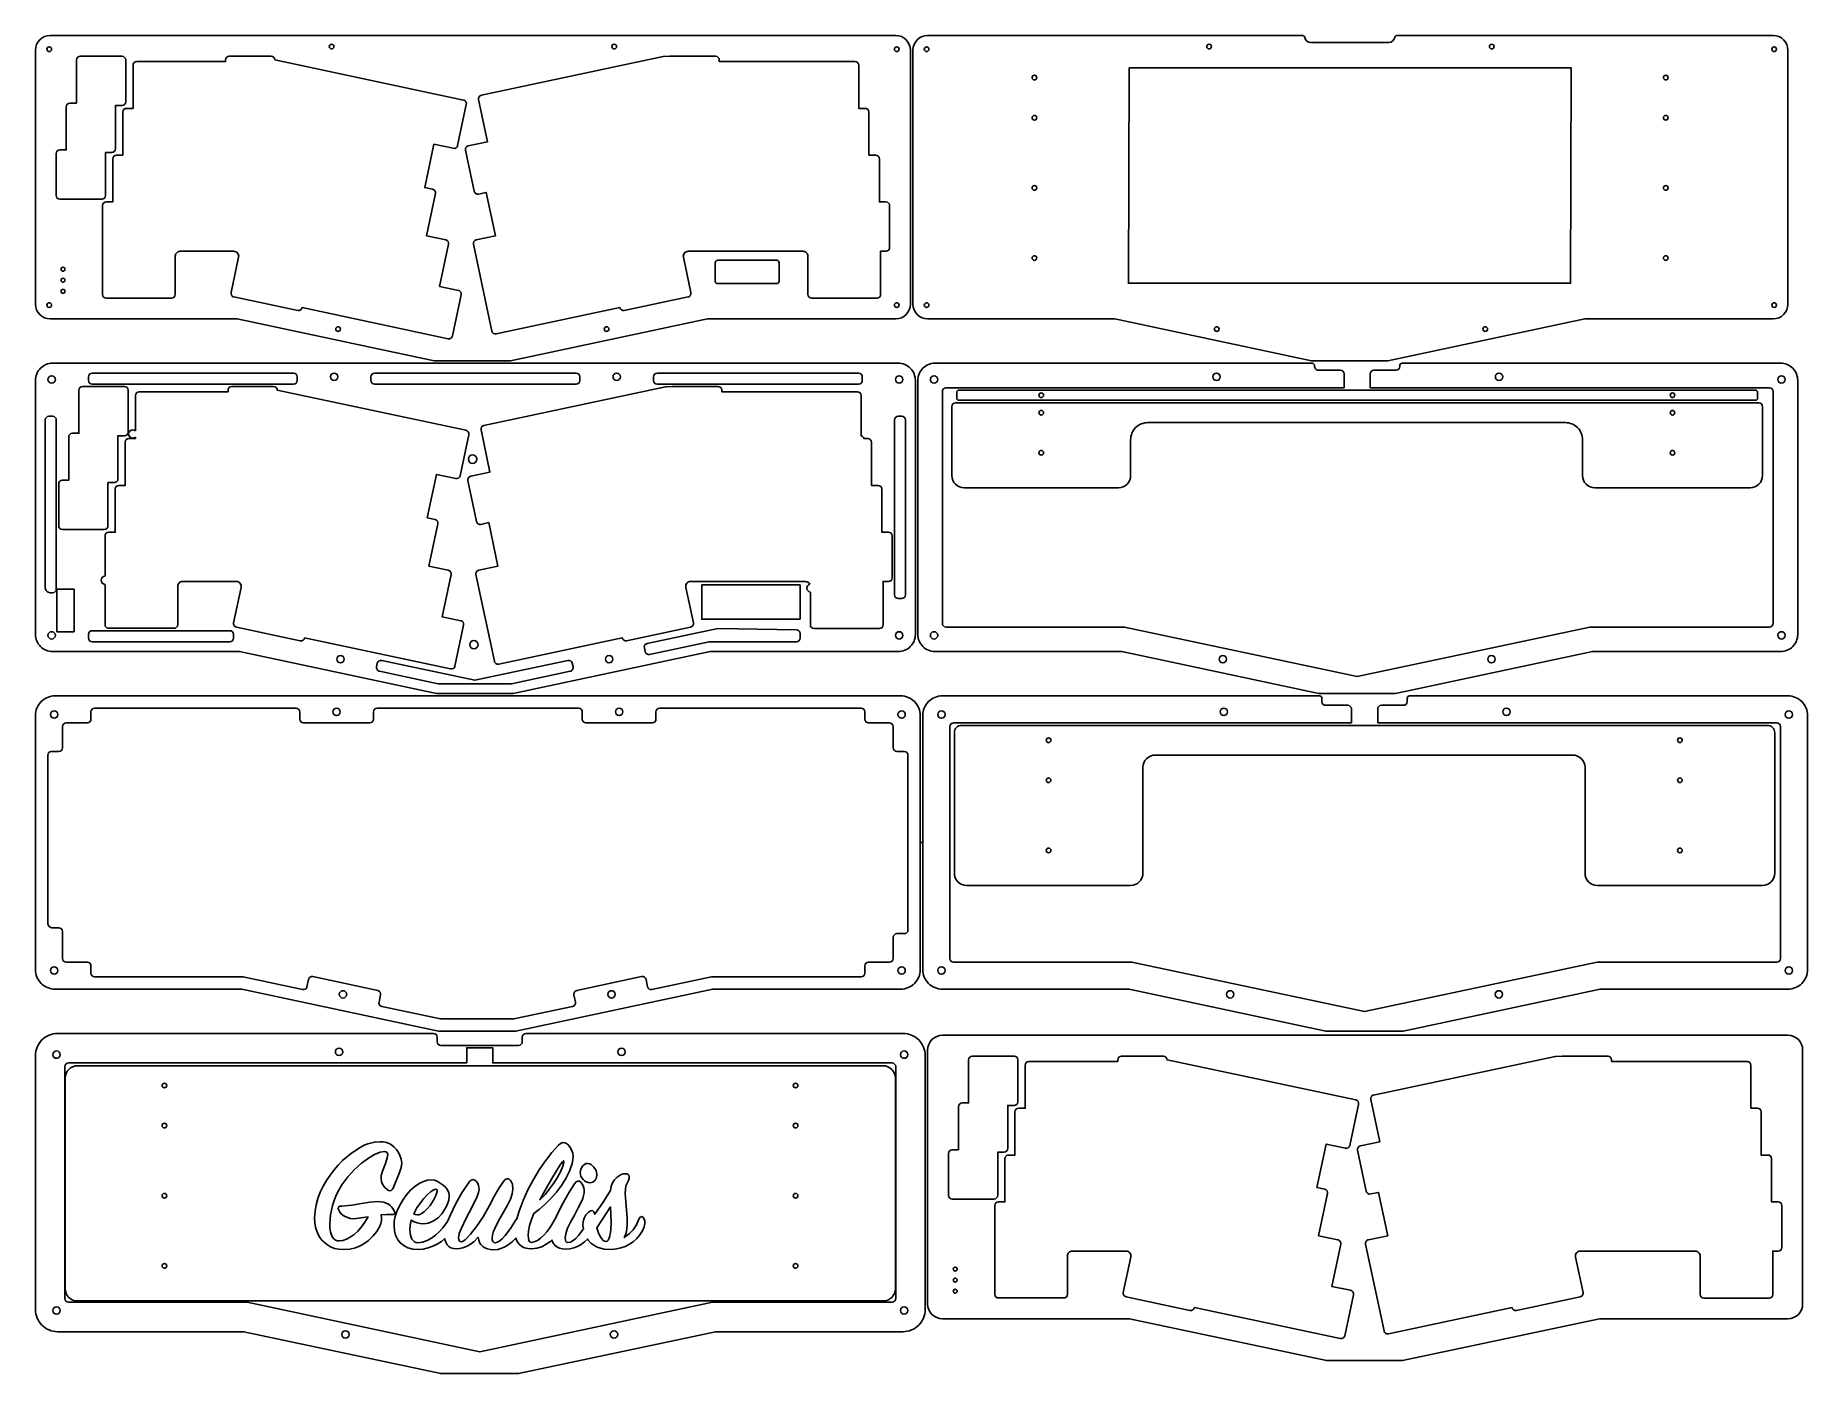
# Model space of a CAD drawing. Extents: x -1 to 720, y 31 to 576.
import ezdxf

# ---------------------------------------------------------------- set-up
doc = ezdxf.new("R2010")
doc.units = 0
doc.header["$MEASUREMENT"] = 0
doc.layers.get('0').update_dxf_attribs({"linetype": 'CONTINUOUS'})
doc.layers.add('LAYER_1', color=7, linetype='CONTINUOUS')

msp = doc.modelspace()

# ---------------------------------------------------------------- linework, layer by layer
at = {"linetype": 'Continuous'}
msp.add_line((359.24, 247.19), (360.24, 247.19), dxfattribs=at)
for points in [[(5, 575.61, 0.414214), (-1, 569.61), (-1, 565.11), (-1, 470.77), (-1, 466.27, 0.414214), (5, 460.27), (9.5, 460.27), (81.19, 460.27), (161.34, 443.23), (176.87, 443.23), (192.4, 443.23), (272.55, 460.27), (344.74, 460.27), (349.24, 460.27, 0.414214), (355.24, 466.27), (355.24, 470.77), (355.24, 569.61, 0.414214), (349.24, 575.61), (182.22, 575.61), (171.52, 575.61), (9.5, 575.61)], [(366.74, 575.61), (514.82, 575.61, -0.358703), (515.81, 574.8, 0.358703), (518.26, 572.78), (549.96, 572.78, 0.358703), (552.41, 574.8, -0.358703), (553.39, 575.61), (706.48, 575.61, -0.414214), (712.48, 569.61), (712.48, 470.77), (712.48, 466.27, -0.414214), (706.48, 460.27), (701.98, 460.27), (629.78, 460.27), (549.63, 443.23), (534.11, 443.23), (518.58, 443.23), (438.43, 460.27), (366.74, 460.27), (362.24, 460.27, -0.414214), (356.24, 466.27), (356.24, 470.77), (356.24, 565.11), (356.24, 569.61, -0.414214), (362.24, 575.61)], [(31.6, 529.53), (31.6, 547.08), (34.26, 547.08, 0.414214), (35.76, 548.58), (35.76, 565.64, 0.414214), (34.26, 567.14), (17.2, 567.14, 0.414214), (15.7, 565.64), (15.7, 548.09), (13.04, 548.09, 0.414214), (11.54, 546.59), (11.54, 529.04), (8.97, 529.04, 0.414214), (7.47, 527.54), (7.47, 510.48, 0.414214), (8.97, 508.98), (26.03, 508.98, 0.414214), (27.53, 510.48), (27.53, 528.03), (30.1, 528.03, 0.414214)], [(173.27, 549.31), (96.47, 565.63), (96.47, 565.64, 0.414214), (94.97, 567.14), (77.91, 567.14, 0.414214), (76.41, 565.64), (76.41, 565), (40.22, 565, 0.414214), (38.72, 563.5), (38.72, 545.95), (36.06, 545.95, 0.414214), (34.56, 544.45), (34.56, 526.9), (31.99, 526.9, 0.414214), (30.49, 525.4), (30.49, 507.85), (27.82, 507.85, 0.414214), (26.32, 506.35), (26.32, 470.24, 0.414214), (27.82, 468.74), (54.42, 468.74, 0.414214), (55.92, 470.24), (55.92, 485.79, -0.414214), (57.92, 487.79), (79.76, 487.79, -0.476976), (81.71, 485.37), (78.66, 471, 0.414214), (79.82, 469.22), (105.81, 463.7, 0.414214), (107.59, 464.85), (107.59, 464.85), (167.01, 452.22, 0.414214), (168.79, 453.38), (172.33, 470.07, 0.414214), (171.18, 471.85), (163.55, 473.47), (167.19, 490.64, 0.414214), (166.04, 492.42), (158.2, 494.08), (161.84, 511.25, 0.414214), (160.69, 513.03), (157.5, 513.71), (161.25, 531.35), (169.1, 529.68, 0.414214), (170.88, 530.84), (174.42, 547.53, 0.414214)], [(264.69, 469.22, 0.414214), (265.85, 471), (262.8, 485.37, -0.476976), (264.75, 487.79), (311.5, 487.79, -0.414214), (313.5, 485.79), (313.5, 470.19, 0.414214), (315, 468.69), (341.6, 468.69, 0.414214), (343.1, 470.19), (343.1, 487.79), (345.27, 487.79, 0.414214), (346.77, 489.29), (346.77, 506.35, 0.414214), (345.27, 507.85), (342.59, 507.85), (342.59, 525.4, 0.414214), (341.09, 526.9), (338.33, 526.9), (338.33, 544.45, 0.414214), (336.83, 545.95), (334.16, 545.95), (334.16, 563.5, 0.414214), (332.66, 565), (277.43, 565), (277.43, 565.64, 0.414214), (275.93, 567.14), (257.4, 567.14, 0.010008), (257.34, 567.14), (254.75, 567.03, 0.042377), (254.5, 567), (180.56, 551.29, 0.414214), (179.41, 549.51), (183.06, 532.33), (175.21, 530.67, 0.414214), (174.06, 528.89), (177.6, 512.2, 0.414214), (179.38, 511.04), (182.57, 511.72), (186.32, 494.08), (178.47, 492.41, 0.414214), (177.32, 490.64), (184.83, 455.31, 0.414214), (186.6, 454.15), (236.92, 464.85, 0.413431), (238.7, 463.7)], [(6, 442.23, 0.414214), (-1, 435.23), (-1, 430.73), (-1, 336.39), (-1, 331.89, 0.414214), (6, 324.89), (10.5, 324.89), (82.09, 324.89), (162.24, 307.86), (177.87, 307.86), (193.5, 307.86), (273.65, 324.89), (345.74, 324.89), (350.24, 324.89, 0.414214), (357.24, 331.89), (357.24, 336.39), (357.24, 435.23, 0.414214), (350.24, 442.23), (183.22, 442.23), (172.52, 442.23), (10.5, 442.23)], [(105.6, 435.23, -0.414214), (104.1, 433.73), (22.1, 433.73, -0.414214), (20.6, 435.23), (20.6, 436.73, -0.414214), (22.1, 438.23), (104.1, 438.23, -0.414214), (105.6, 436.73)], [(220.64, 435.23, -0.414214), (219.14, 433.73), (137.1, 433.73, -0.414214), (135.6, 435.23), (135.6, 436.73, -0.414214), (137.1, 438.23), (219.14, 438.23, -0.414214), (220.64, 436.73)], [(335.64, 436.73, 0.414214), (334.14, 438.23), (252.14, 438.23, 0.414214), (250.64, 436.73), (250.64, 435.23, 0.414214), (252.14, 433.73), (334.14, 433.73, 0.414214), (335.64, 435.23)], [(32.6, 395.15), (32.6, 412.7), (35.26, 412.7, 0.414214), (36.76, 414.2), (36.76, 431.26, 0.414214), (35.26, 432.76), (18.2, 432.76, 0.414214), (16.7, 431.26), (16.7, 413.71), (14.04, 413.71, 0.414214), (12.54, 412.21), (12.54, 394.66), (9.97, 394.66, 0.414214), (8.47, 393.16), (8.47, 376.1, 0.414214), (9.97, 374.6), (27.03, 374.6, 0.414214), (28.53, 376.1), (28.53, 393.65), (31.1, 393.65, 0.414214)], [(700.61, 426.15), (373.61, 426.15, 0.414214), (372.11, 424.65), (372.11, 396.52, 0.414214), (377.11, 391.52), (439.88, 391.52, 0.414214), (444.88, 396.52), (444.88, 411.06, -0.414214), (451.88, 418.06), (621.88, 418.06, -0.414214), (628.88, 411.06), (628.88, 396.52, 0.414214), (633.88, 391.52), (697.11, 391.52, 0.414214), (702.11, 396.52), (702.11, 424.65, 0.414214)], [(700.11, 427.9), (700.11, 430.48, 0.414214), (699.36, 431.23), (374.86, 431.23, 0.414214), (374.11, 430.48), (374.11, 427.9, 0.414214), (374.86, 427.15), (536.88, 427.15), (699.36, 427.15, 0.414214)], [(4.5, 420.63, 0.414214), (3, 419.13), (3, 350.86, 0.414214), (5, 348.86), (6, 348.86, 0.414214), (7.5, 350.36), (7.5, 419.13, 0.414214), (6, 420.63)], [(351.74, 346.49, 0.414214), (353.24, 347.99), (353.24, 419.13, 0.414214), (351.74, 420.63), (350.24, 420.63, 0.414214), (348.74, 419.13), (348.74, 347.99, 0.414214), (350.24, 346.49)], [(137.88, 318.66), (138.19, 320.12, -0.414214), (139.97, 321.28), (177.87, 313.22), (215.77, 321.28, -0.414214), (217.55, 320.12), (217.86, 318.66, -0.414214), (216.71, 316.88), (192.77, 311.79), (162.97, 311.79), (139.03, 316.88, -0.414214)], [(7, 306.86, 0.414214), (-1, 298.86), (-1, 294.36), (-1, 200.02), (-1, 195.52, 0.414214), (7, 187.52), (11.5, 187.52), (82.98, 187.52), (163.13, 170.48), (178.87, 170.48), (194.61, 170.48), (274.76, 187.52), (346.74, 187.52), (351.24, 187.52, 0.414214), (359.24, 195.52), (359.24, 298.86, 0.414214), (351.24, 306.86), (184.22, 306.86), (173.52, 306.86), (11.5, 306.86)], [(11.5, 198.52), (16.97, 198.52), (20.1, 198.52, -0.414214), (21.6, 197.02), (21.6, 194.02, 0.414214), (23.1, 192.52), (83.51, 192.52), (107.75, 187.36, 0.414214), (109.53, 188.52), (110.16, 191.45, -0.414214), (111.94, 192.61), (138.35, 186.99, -0.414214), (139.5, 185.22), (138.88, 182.28, 0.414214), (140.03, 180.5), (163.97, 175.41), (193.77, 175.41), (217.71, 180.5, 0.414214), (218.86, 182.28), (218.24, 185.22, -0.414214), (219.39, 186.99), (245.8, 192.61, -0.414214), (247.58, 191.45), (248.21, 188.52, 0.414214), (249.99, 187.36), (274.23, 192.52), (335.14, 192.52, 0.414214), (336.64, 194.02), (336.64, 197.02, -0.414214), (338.14, 198.52), (346.74, 198.52, 0.414214), (348.24, 200.02), (348.24, 208.61, -0.414214), (349.74, 210.11), (352.74, 210.11, 0.414214), (354.24, 211.61), (354.24, 282.76, 0.414214), (352.74, 284.26), (349.74, 284.26, -0.414214), (348.24, 285.76), (348.24, 294.36, 0.414214), (346.74, 295.86), (338.14, 295.86, -0.414214), (336.64, 297.36), (336.64, 300.36, 0.414214), (335.14, 301.86), (253.14, 301.86, 0.414214), (251.64, 300.36), (251.64, 297.36, -0.414214), (250.14, 295.86), (223.14, 295.86, -0.414214), (221.64, 297.36), (221.64, 300.36, 0.414214), (220.14, 301.86), (138.1, 301.86, 0.414214), (136.6, 300.36), (136.6, 297.36, -0.414214), (135.1, 295.86), (108.1, 295.86, -0.414214), (106.6, 297.36), (106.6, 300.36, 0.414214), (105.1, 301.86), (23.1, 301.86, 0.414214), (21.6, 300.36), (21.6, 297.36, -0.414214), (20.1, 295.86), (11.5, 295.86, 0.414214), (10, 294.36), (10, 285.76, -0.414214), (8.5, 284.26), (5.5, 284.26, 0.414214), (4, 282.76), (4, 214.49, 0.414214), (6, 212.49), (8.5, 212.49, -0.414214), (10, 210.99), (10, 210.11), (10, 200.02, 0.414214)], [(444.88, 229.69, 0.414214), (449.88, 234.69), (449.88, 272.5), (449.88, 277.77, -0.414214), (454.88, 282.77), (624.88, 282.77, -0.414214), (629.88, 277.77), (629.88, 234.69, 0.414214), (634.88, 229.69), (702.11, 229.69, 0.414214), (707.11, 234.69), (707.11, 291.86, 0.414214), (704.11, 294.86), (376.11, 294.86, 0.414214), (373.11, 291.86), (373.11, 234.69, 0.414214), (378.11, 229.69)], [(197.22, 167.98), (197.22, 166.15, -0.414214), (195.72, 164.65), (164.02, 164.65, -0.414214), (162.52, 166.15), (162.52, 167.98, 0.414214), (161.02, 169.48), (12.5, 169.48), (8, 169.48, 0.414214), (-1, 160.48), (-1, 155.98), (-1, 61.64), (-1, 57.14, 0.414214), (8, 48.14), (12.5, 48.14), (83.88, 48.14), (164.03, 31.1), (179.87, 31.1), (195.71, 31.1), (275.86, 48.14), (347.74, 48.14), (352.24, 48.14, 0.414214), (361.24, 57.14), (361.24, 61.64), (361.24, 160.48, 0.414214), (352.24, 169.48), (198.72, 169.48, 0.414214)], [(368.24, 168.73, 0.414214), (362.24, 162.73), (362.24, 158.23), (362.24, 63.89), (362.24, 59.39, 0.414214), (368.24, 53.39), (372.74, 53.39), (444.43, 53.39), (524.58, 36.35), (540.11, 36.35), (555.63, 36.35), (635.78, 53.39), (707.98, 53.39), (712.48, 53.39, 0.414214), (718.48, 59.39), (718.48, 63.89), (718.48, 162.73, 0.414214), (712.48, 168.73), (545.46, 168.73), (534.76, 168.73), (372.74, 168.73)], [(174.59, 157.48), (174.59, 163.65), (185.15, 163.65), (185.15, 157.48), (185.22, 157.48), (347.74, 157.48, -0.414214), (349.24, 155.98), (349.24, 61.64, -0.414214), (347.74, 60.14), (274.6, 60.14), (179.87, 40), (85.14, 60.14), (12.5, 60.14, -0.414214), (11, 61.64), (11, 155.98, -0.414214), (12.5, 157.48), (174.52, 157.48)], [(394.84, 122.65), (394.84, 140.2), (397.5, 140.2, 0.414214), (399, 141.7), (399, 158.76, 0.414214), (397.5, 160.26), (380.44, 160.26, 0.414214), (378.94, 158.76), (378.94, 141.21), (376.28, 141.21, 0.414214), (374.78, 139.71), (374.78, 122.16), (372.21, 122.16, 0.414214), (370.71, 120.66), (370.71, 103.6, 0.414214), (372.21, 102.1), (389.27, 102.1, 0.414214), (390.77, 103.6), (390.77, 121.15), (393.34, 121.15, 0.414214)], [(536.51, 142.43), (459.71, 158.75), (459.71, 158.76, 0.414214), (458.21, 160.26), (441.15, 160.26, 0.414214), (439.65, 158.76), (439.65, 158.12), (403.46, 158.12, 0.414214), (401.96, 156.62), (401.96, 139.07), (399.3, 139.07, 0.414214), (397.8, 137.57), (397.8, 120.02), (395.23, 120.02, 0.414214), (393.73, 118.52), (393.73, 100.97), (391.06, 100.97, 0.414214), (389.56, 99.47), (389.56, 63.36, 0.414214), (391.06, 61.86), (417.66, 61.86, 0.414214), (419.16, 63.36), (419.16, 78.91, -0.414214), (421.16, 80.91), (443, 80.91, -0.476976), (444.95, 78.49), (441.9, 64.12, 0.414214), (443.05, 62.34), (469.05, 56.82, 0.414214), (470.83, 57.97), (470.83, 57.97), (530.25, 45.35, 0.414214), (532.03, 46.5), (535.57, 63.19, 0.414214), (534.42, 64.97), (526.78, 66.59), (530.43, 83.76, 0.414214), (529.28, 85.54), (521.43, 87.2), (525.08, 104.37, 0.414214), (523.93, 106.15), (520.74, 106.83), (524.49, 124.47), (532.34, 122.81, 0.414214), (534.12, 123.96), (537.66, 140.65, 0.414214)], [(627.93, 62.34, 0.414214), (629.09, 64.12), (626.03, 78.49, -0.476976), (627.99, 80.91), (674.73, 80.91, -0.414214), (676.73, 78.91), (676.73, 63.31, 0.414214), (678.23, 61.81), (704.83, 61.81, 0.414214), (706.33, 63.31), (706.33, 80.91), (708.51, 80.91, 0.414214), (710.01, 82.41), (710.01, 99.47, 0.414214), (708.51, 100.97), (705.83, 100.97), (705.83, 118.52, 0.414214), (704.33, 120.02), (701.57, 120.02), (701.57, 137.57, 0.414214), (700.07, 139.07), (697.4, 139.07), (697.4, 156.62, 0.414214), (695.9, 158.12), (640.67, 158.12), (640.67, 158.76, 0.414214), (639.17, 160.26), (620.64, 160.26, 0.010008), (620.58, 160.26), (617.99, 160.15, 0.042377), (617.74, 160.12), (543.8, 144.41, 0.414214), (542.64, 142.63), (546.29, 125.45), (538.45, 123.79, 0.414214), (537.29, 122.01), (540.84, 105.32, 0.414214), (542.62, 104.17), (545.81, 104.84), (549.56, 87.2), (541.71, 85.54, 0.414214), (540.55, 83.76), (548.06, 48.43, 0.414214), (549.84, 47.27), (600.16, 57.97, 0.413431), (601.93, 56.82)], [(349.1, 112.35), (349.1, 146.27), (349.1, 151.35, 0.414214), (344.1, 156.35), (16.1, 156.35, 0.414214), (11.1, 151.35), (11.1, 65.64, 0.414214), (16.1, 60.64), (179.87, 60.64), (344.1, 60.64, 0.414214), (349.1, 65.64)]]:
    msp.add_lwpolyline(points, format="xyb", close=True, dxfattribs=at)
for points in [[(444.23, 562.49), (624.23, 562.49), (623.99, 474.78), (443.99, 474.78)], [(14.72, 334.95), (14.72, 350.26), (11.22, 350.26), (7.72, 350.26), (7.72, 334.95), (7.72, 332.95), (11.22, 332.95), (14.72, 332.95)], [(310.28, 338.02), (270.28, 338.02), (270.28, 352.02), (310.28, 352.02)]]:
    msp.add_lwpolyline(points, close=True, dxfattribs=at)
msp.add_lwpolyline([(300.78, 474.66, 0.414214), (301.78, 475.66), (301.78, 483.12, 0.414214), (300.78, 484.12), (276.78, 484.12, 0.414214), (275.78, 483.12), (275.78, 475.66, 0.414214), (276.78, 474.66)], format="xyb", close=True)
for points in [[(518.26, 442.23), (369.74, 442.23), (365.24, 442.23, 0.414214), (358.24, 435.23), (358.24, 430.73), (358.24, 336.39), (358.24, 331.89, 0.414214), (365.24, 324.89), (369.74, 324.89), (441.33, 324.89), (521.48, 307.86), (537.11, 307.86), (552.74, 307.86), (632.89, 324.89), (704.98, 324.89), (709.48, 324.89, 0.414214), (716.48, 331.89), (716.48, 336.39), (716.48, 435.23, 0.414214), (709.48, 442.23), (555.96, 442.23)], [(531.76, 432.23), (531.76, 437.9, 0.414214), (530.26, 439.4), (521.26, 439.4, -0.453311), (519.77, 441.1, 0.453311), (518.78, 442.23), (518.26, 442.23)], [(555.96, 442.23), (555.46, 442.23, 0.414214), (554.46, 441.23), (554.46, 440.9, -0.414214), (552.96, 439.4), (543.96, 439.4, 0.414214), (542.46, 437.9), (542.46, 432.23)], [(27.32, 352.22), (27.32, 335.86, 0.414214), (28.82, 334.36), (55.42, 334.36, 0.414214), (56.92, 335.86), (56.92, 351.41, -0.414214), (58.92, 353.41), (80.76, 353.41, -0.476976), (82.71, 351), (79.66, 336.62, 0.414214), (80.82, 334.85), (106.81, 329.32, 0.414214), (108.59, 330.47), (108.59, 330.48), (168.01, 317.85, 0.414214), (169.79, 319), (173.33, 335.69, 0.414214), (172.18, 337.47), (164.55, 339.09), (168.19, 356.26, 0.414214), (167.04, 358.04), (159.2, 359.71), (162.84, 376.87, 0.414214), (161.69, 378.65), (158.5, 379.33), (162.25, 396.98), (170.1, 395.31, 0.414214), (171.88, 396.46), (175.42, 413.15, 0.414214), (174.27, 414.93), (97.47, 431.25), (97.47, 431.26, 0.414214), (95.97, 432.76), (78.91, 432.76, 0.414214), (77.41, 431.26), (77.41, 430.62), (41.22, 430.62, 0.414214), (39.72, 429.12), (39.72, 414.72)], [(335.16, 412.69), (335.16, 429.12, 0.414214), (333.66, 430.62), (278.43, 430.62), (278.43, 431.26, 0.414214), (276.93, 432.76), (258.4, 432.76, 0.010008), (258.34, 432.76), (255.75, 432.66, 0.042377), (255.5, 432.63), (181.56, 416.91, 0.414214), (180.41, 415.13), (184.06, 397.96), (176.21, 396.29, 0.414214), (175.06, 394.51), (178.6, 377.82, 0.414214), (180.38, 376.67), (183.57, 377.35), (187.32, 359.71), (179.47, 358.04, 0.414214), (178.32, 356.26), (185.83, 320.93, 0.414214), (187.6, 319.78), (237.92, 330.47, 0.413431), (239.7, 329.32), (265.69, 334.85, 0.414214), (266.85, 336.62), (263.8, 351, -0.476976), (265.75, 353.41), (312.5, 353.41, -0.277365), (314.26, 352.35, -0.277365)], [(542.46, 432.23), (704.98, 432.23, -0.414214), (706.48, 430.73), (706.48, 336.39, -0.414214), (704.98, 334.89), (631.84, 334.89), (537.11, 314.76), (442.38, 334.89), (369.74, 334.89, -0.414214), (368.24, 336.39), (368.24, 430.73, -0.414214), (369.74, 432.23), (531.76, 432.23)], [(39.72, 412.18), (39.72, 411.57), (37.06, 411.57, 0.414214), (35.56, 410.07), (35.56, 392.52), (32.99, 392.52, 0.414214), (31.49, 391.02), (31.49, 373.47), (28.82, 373.47, 0.414214), (27.32, 371.97), (27.32, 355.61)], [(314.5, 349.07), (314.5, 335.81, 0.414214), (316, 334.31), (342.6, 334.31, 0.414214), (344.1, 335.81), (344.1, 353.41), (346.27, 353.41, 0.414214), (347.77, 354.91), (347.77, 371.97, 0.414214), (346.27, 373.47), (343.59, 373.47), (343.59, 391.02, 0.414214), (342.09, 392.52), (339.33, 392.52), (339.33, 410.07, 0.414214), (337.83, 411.57), (336.28, 411.57)], [(79.66, 331.89, 0.414214), (78.16, 333.39), (22.1, 333.39, 0.414214), (20.6, 331.89), (20.6, 330.39, 0.414214), (22.1, 328.89), (78.16, 328.89, 0.414214), (79.66, 330.39), (79.66, 331.89)], [(310.28, 332.29, 0.410067), (308.8, 333.79), (276.78, 334.25), (248.05, 328.14, 0.414214), (246.9, 326.36), (247.21, 324.89, 0.414214), (248.99, 323.74), (273.23, 328.89), (308.78, 328.89, 0.414214), (310.28, 330.39), (310.28, 332.29)], [(521.26, 306.86), (372.74, 306.86), (368.24, 306.86, 0.414214), (360.24, 298.86), (360.24, 294.36), (360.24, 200.02), (360.24, 195.52, 0.414214), (368.24, 187.52), (372.74, 187.52), (444.22, 187.52), (524.37, 170.48), (540.11, 170.48), (555.84, 170.48), (635.99, 187.52), (707.98, 187.52), (712.48, 187.52, 0.414214), (720.48, 195.52), (720.48, 200.02), (720.48, 298.86, 0.414214), (712.48, 306.86), (558.96, 306.86)], [(534.76, 295.86), (534.76, 301.53, 0.414214), (533.26, 303.03), (524.26, 303.03, -0.414214), (522.76, 304.53), (522.76, 305.86, 0.414214), (521.76, 306.86), (521.26, 306.86)], [(558.96, 306.86), (558.46, 306.86, 0.414214), (557.46, 305.86), (557.46, 304.53, -0.414214), (555.96, 303.03), (546.96, 303.03, 0.414214), (545.46, 301.53), (545.46, 295.86)], [(545.46, 295.86), (707.98, 295.86, -0.414214), (709.48, 294.36), (709.48, 200.02, -0.414214), (707.98, 198.52), (634.84, 198.52), (540.11, 178.38), (445.38, 198.52), (372.74, 198.52, -0.414214), (371.24, 200.02), (371.24, 294.36, -0.414214), (372.74, 295.86), (534.76, 295.86)]]:
    msp.add_lwpolyline(points, format="xyb", dxfattribs=at)
for centre, radius in [((4.6, 570.01), 0.95), ((119.6, 571.11), 0.95), ((234.64, 571.11), 0.95), ((349.64, 570.01), 0.95), ((361.84, 570.01), 0.95), ((476.84, 571.11), 0.95), ((591.88, 571.11), 0.95), ((706.88, 570.01), 0.95), ((405.72, 558.45), 0.95), ((662.72, 558.45), 0.95), ((405.72, 542.13), 0.95), ((405.72, 542.13), 0.95), ((662.72, 542.13), 0.95), ((662.72, 542.13), 0.95), ((405.72, 513.59), 0.95), ((405.72, 513.59), 0.95), ((405.72, 513.59), 0.95), ((662.72, 513.59), 0.95), ((662.72, 513.59), 0.95), ((662.72, 513.59), 0.95), ((405.72, 485.05), 0.95), ((405.72, 485.05), 0.95), ((405.72, 485.05), 0.95), ((405.72, 485.05), 0.95), ((662.72, 485.05), 0.95), ((662.72, 485.05), 0.95), ((662.72, 485.05), 0.95), ((662.72, 485.05), 0.95), ((10.22, 480.49), 0.8), ((10.22, 475.99), 0.8), ((10.22, 471.49), 0.8), ((4.6, 465.87), 0.95), ((349.64, 465.87), 0.95), ((361.84, 465.87), 0.95), ((706.88, 465.87), 0.95), ((122.2, 456.15), 0.95), ((231.54, 456.15), 0.95), ((479.94, 456.15), 0.95), ((589.27, 456.15), 0.95), ((5.6, 435.63), 1.5), ((120.6, 436.73), 1.5), ((235.64, 436.73), 1.5), ((350.64, 435.63), 1.5), ((364.84, 435.63), 1.5), ((479.84, 436.73), 1.5), ((594.88, 436.73), 1.5), ((709.88, 435.63), 1.5), ((408.49, 429.19), 0.95), ((665.49, 429.19), 0.95), ((408.49, 422.11), 0.95), ((665.49, 422.11), 0.95), ((176.97, 403.19), 1.7), ((408.49, 405.79), 0.95), ((665.49, 405.79), 0.95), ((5.6, 331.49), 1.5), ((350.64, 331.49), 1.5), ((364.84, 331.49), 1.5), ((709.88, 331.49), 1.5), ((177.49, 327.72), 1.7), ((123.2, 321.78), 1.5), ((232.54, 321.78), 1.5), ((482.44, 321.78), 1.5), ((591.77, 321.78), 1.5), ((6.6, 299.26), 1.5), ((121.6, 300.36), 1.5), ((236.64, 300.36), 1.5), ((351.64, 299.26), 1.5), ((367.84, 299.26), 1.5), ((482.84, 300.36), 1.5), ((597.88, 300.36), 1.5), ((712.88, 299.26), 1.5), ((411.49, 288.81), 0.95), ((668.49, 288.81), 0.95), ((411.49, 272.5), 0.95), ((668.49, 272.5), 0.95), ((411.49, 243.96), 0.95), ((668.49, 243.96), 0.95), ((6.6, 195.11), 1.5), ((351.64, 195.11), 1.5), ((367.84, 195.11), 1.5), ((712.88, 195.11), 1.5), ((124.2, 185.4), 1.5), ((233.54, 185.4), 1.5), ((485.44, 185.4), 1.5), ((594.77, 185.4), 1.5), ((7.6, 160.88), 1.5), ((122.6, 161.98), 1.5), ((237.64, 161.98), 1.5), ((352.64, 160.88), 1.5), ((51.49, 148.31), 0.95), ((308.49, 148.31), 0.95), ((51.49, 132), 0.95), ((308.49, 132), 0.95), ((51.49, 103.45), 0.95), ((308.49, 103.45), 0.95), ((51.49, 74.91), 0.95), ((308.49, 74.91), 0.95), ((373.46, 73.61), 0.8), ((373.46, 69.11), 0.8), ((373.46, 64.61), 0.8), ((7.6, 56.74), 1.5), ((352.64, 56.74), 1.5), ((125.2, 47.02), 1.5), ((234.54, 47.02), 1.5)]:
    msp.add_circle(centre, radius, dxfattribs=at)
for centre, start, end in [((38.59, 413.45), 48.1698, 311.8302), ((334.65, 411.07), 17.28284, 72.71463), ((27.47, 353.92), 95.18857, 264.81143), ((314.81, 350.74), 108.86552, 259.29679)]:
    msp.add_arc(centre, 1.7, start, end, dxfattribs=at)
at = {"layer": 'LAYER_1', "color": 5}
for points in [[(144.11, 98.87), (143.48, 99.51), (142.71, 100.06), (141.82, 100.5), (140.78, 100.82), (139.6, 101.01), (138.27, 101.06), (135.12, 100.81), (131.77, 100.31), (127.84, 99.64), (123.76, 99.28), (122.92, 99.16), (122.44, 98.81), (122.29, 98.27), (122.46, 97.57), (122.91, 96.8), (123.51, 96.1), (124.24, 95.48), (125.1, 94.96), (126.08, 94.55), (127.16, 94.26), (128.36, 94.12), (129.64, 94.14), (134.44, 94.83), (133.16, 92.68), (131.76, 90.76), (130.27, 89.08), (128.74, 87.67), (127.18, 86.55), (125.64, 85.72), (124.14, 85.21), (122.73, 85.04), (121.93, 85.12), (121.2, 85.4), (120.53, 85.88), (119.96, 86.59), (119.48, 87.54), (119.13, 88.76), (118.9, 90.27), (118.83, 92.09), (119.09, 95.62), (119.93, 99.53), (120.6, 101.57), (121.46, 103.65), (122.5, 105.75), (123.76, 107.84), (126.24, 111.18), (128.95, 114.15), (131.77, 116.68), (134.53, 118.73), (137.1, 120.24), (139.32, 121.17), (141.06, 121.46), (141.71, 121.34), (142.17, 121.05), (142.39, 120.71), (142.47, 120.24), (142.25, 118.82), (141.53, 116.61), (140.32, 113.45), (139.81, 111.72), (139.71, 110.51), (139.91, 109.05), (140.45, 107.84), (141.24, 106.83), (142.17, 105.99), (143.06, 105.51), (143.76, 105.54), (144.29, 105.93), (144.64, 106.54), (147.24, 112.97), (147.91, 114.97), (148.13, 116.67), (147.94, 118.28), (147.27, 120.19), (146.72, 121.2), (145.99, 122.21), (145.08, 123.2), (143.95, 124.13), (142.98, 124.68), (141.86, 125.09), (140.61, 125.34), (139.3, 125.43), (136.98, 125.28), (134.3, 124.61), (132.78, 123.99), (131.15, 123.14), (127.66, 120.82), (124.05, 117.73), (122.29, 115.93), (120.58, 113.98), (118.97, 111.89), (117.47, 109.67), (116.12, 107.34), (114.96, 104.91), (114, 102.39), (113.28, 99.79), (112.82, 97.13), (112.67, 94.42), (112.76, 92.4), (113.05, 90.61), (113.5, 89.03), (114.09, 87.64), (114.8, 86.43), (115.61, 85.39), (117.46, 83.74), (119.09, 82.7), (120.78, 82.03), (122.52, 81.66), (124.3, 81.55), (126.97, 81.77), (129.37, 82.3), (130.88, 82.89), (132.66, 83.91), (134.56, 85.29), (136.4, 86.98), (138.01, 88.93), (139.22, 91.07), (139.62, 92.2), (139.87, 93.35), (139.92, 94.53), (139.78, 95.72), (141.87, 95.83), (143.61, 95.79), (144.7, 95.83), (145.2, 96.14), (145.27, 96.66), (145.05, 97.36), (145.05, 97.36)], [(214.04, 117.69), (214.04, 117.69), (213.57, 117.29), (212.62, 115.97), (209.66, 111.12), (206.54, 105.77), (204.39, 101.81), (206.48, 104.01), (208.33, 106.24), (209.91, 108.43), (211.23, 110.51), (212.71, 113.24), (213.67, 115.46), (214.1, 117)], [(220.78, 112.9), (220.78, 112.9), (221.03, 114.29), (221.7, 115.47), (222.66, 116.29), (223.21, 116.52), (223.8, 116.6), (224.51, 116.49), (225.19, 116.18), (226.4, 115.12), (227.24, 113.68), (227.48, 112.91), (227.56, 112.15), (227.37, 110.83), (226.83, 109.74), (225.97, 109), (224.82, 108.73), (224.02, 108.82), (223.27, 109.08), (222.58, 109.49), (221.98, 110.02), (221.11, 111.35), (220.87, 112.11)], [(162.55, 105.71), (162.55, 105.16), (162.06, 103.57), (161.06, 101.61), (159.7, 99.55), (158.54, 98.16), (157.2, 96.91), (155.81, 96), (155.14, 95.74), (154.5, 95.65), (153.77, 95.76), (152.99, 96.13), (154.29, 98.48), (155.7, 100.57), (157.13, 102.38), (158.53, 103.87), (159.82, 105.01), (160.93, 105.78), (161.81, 106.14), (162.37, 106.06), (162.37, 106.06)], [(231.29, 84.83), (231.29, 84.83), (231.79, 84.99), (232.21, 85.44), (232.57, 86.15), (232.85, 87.1), (233.22, 89.6), (233.34, 92.71), (233.13, 98.94), (227.52, 90.45), (228.24, 88.21), (229.15, 86.43), (230.18, 85.26), (230.73, 84.94)]]:
    msp.add_lwpolyline(points, close=True, dxfattribs=at)
msp.add_lwpolyline([(195.03, 94.07), (194.44, 93.39), (192.43, 90.16), (190.26, 87.25), (189.17, 86.07), (188.12, 85.16), (187.13, 84.56), (186.23, 84.35), (185.65, 84.48), (185.24, 84.85), (185, 85.45), (184.92, 86.27), (185.04, 87.36), (185.37, 88.59), (186.51, 91.34), (188.01, 94.18), (189.58, 96.81), (191.19, 99.62), (192.4, 102.08), (193.15, 104.25), (193.41, 106.12), (193.16, 108.11), (192.84, 108.94), (192.39, 109.68), (191.73, 110.29), (191, 110.4), (190.25, 110.05), (189.51, 109.27), (187.75, 106.62), (185.96, 103.37), (183.88, 99.47), (181.23, 94.9), (178.61, 91), (176.14, 87.78), (173.98, 85.58), (173.08, 84.97), (172.33, 84.76), (171.84, 84.88), (171.51, 85.2), (171.32, 85.71), (171.27, 86.37), (171.54, 88.06), (172.26, 90.04), (174.42, 94.37), (176.85, 98.97), (178.83, 103.11), (179.43, 104.78), (179.65, 106.06), (179.42, 107.66), (179.1, 108.45), (178.63, 109.2), (177.94, 109.8), (177.18, 110.03), (176.4, 109.84), (175.68, 109.2), (172.66, 104.62), (170.03, 100.03), (167.92, 95.75), (166.82, 93.02), (164.88, 90.42), (163.45, 88.85), (161.9, 87.42), (160.23, 86.18), (158.47, 85.21), (156.62, 84.58), (154.7, 84.35), (153.97, 84.45), (153.32, 84.73), (152.76, 85.18), (152.29, 85.79), (151.64, 87.42), (151.42, 89.49), (151.57, 91.46), (152.03, 93.53), (153.22, 92.86), (154.44, 92.39), (155.66, 92.11), (156.89, 92.02), (158, 92.1), (159.08, 92.34), (161.09, 93.21), (162.9, 94.51), (164.46, 96.13), (165.73, 97.94), (166.69, 99.82), (167.3, 101.65), (167.5, 103.32), (167.5, 103.32), (167.32, 104.69), (166.82, 105.85), (166.02, 106.83), (165.06, 107.73), (162.57, 109.41), (161.48, 109.84), (160.18, 109.96), (158.62, 109.79), (156.96, 109.28), (155.23, 108.43), (153.49, 107.24), (151.76, 105.71), (150.09, 103.84), (148.52, 101.62), (147.1, 99.07), (146.16, 97.03), (145.5, 95.03), (145.11, 93.08), (144.98, 91.2), (145.14, 89.21), (145.62, 87.38), (146.42, 85.74), (147.52, 84.33), (148.92, 83.17), (150.61, 82.31), (152.59, 81.78), (154.84, 81.62), (156.84, 81.78), (158.83, 82.22), (160.76, 82.91), (162.61, 83.81), (164.34, 84.9), (165.72, 86), (165.82, 85.26), (166.17, 84.32), (166.67, 83.49), (167.34, 82.8), (168.18, 82.27), (169.2, 81.94), (170.41, 81.82), (171.7, 81.92), (172.95, 82.19), (174.15, 82.63), (175.3, 83.21), (177.43, 84.71), (179.31, 86.54), (179.5, 85.44), (179.85, 84.45), (180.38, 83.59), (181.08, 82.86), (181.96, 82.27), (183.02, 81.84), (184.26, 81.57), (185.68, 81.48), (187.27, 81.63), (188.86, 82.08), (190.4, 82.79), (191.86, 83.71), (193.23, 84.82), (194.45, 86.07), (194.57, 86.22), (194.66, 85.83), (195.23, 84.61), (196.01, 83.61), (196.99, 82.83), (198.14, 82.27), (199.48, 81.93), (200.97, 81.82), (203.08, 82.07), (205.1, 82.73), (206.97, 83.7), (208.66, 84.88), (209.29, 85.43), (209.36, 85.15), (209.81, 84.16), (210.45, 83.31), (211.29, 82.62), (212.33, 82.11), (213.57, 81.79), (215.03, 81.68), (216.57, 81.82), (218.14, 82.2), (219.69, 82.82), (221.18, 83.66), (222.59, 84.7), (223.76, 85.83), (224.02, 85.42), (225.12, 84.22), (226.35, 83.29), (227.67, 82.58), (229.09, 82.09), (230.56, 81.77), (233.61, 81.61), (235.52, 81.8), (237.37, 82.21), (239.15, 82.85), (240.83, 83.69), (242.39, 84.76), (243.81, 86.03), (245.07, 87.52), (246.14, 89.21), (246.82, 90.75), (247.07, 92.12), (247.04, 93.21), (246.83, 93.94), (246.38, 94.62), (245.82, 94.94), (245.23, 94.76), (244.7, 93.94), (243.65, 91.62), (242.32, 89.63), (240.69, 87.92), (238.75, 86.41), (239.24, 87.6), (239.59, 88.9), (239.91, 91.54), (239.85, 94.45), (239.59, 97.61), (239.3, 100.99), (239.16, 104.55), (239.3, 107.43), (240.43, 109.68), (240.67, 110.54), (240.72, 111.23), (240.57, 111.76), (240.26, 112.13), (239.78, 112.35), (239.16, 112.42), (238.36, 112.33), (237.51, 112.06), (236.65, 111.61), (235.8, 110.99), (234.76, 109.95), (233.98, 108.75), (233.45, 107.34), (233.13, 105.65), (230.1, 100.89), (226.7, 95.92), (226.4, 96.91), (225.83, 97.39), (225.05, 97.34), (224.1, 96.74), (223.12, 95.65), (222.44, 94.36), (222.04, 92.92), (221.91, 91.4), (221.91, 91.4), (222.09, 89.95), (220.16, 87.3), (219.02, 86.12), (217.89, 85.21), (216.78, 84.63), (215.72, 84.42), (215.24, 84.54), (214.92, 84.87), (214.74, 85.4), (214.69, 86.13), (214.94, 88.01), (215.65, 90.24), (216.83, 92.67), (218.4, 95.57), (220, 98.51), (221.26, 101.06), (221.82, 102.32), (222.19, 103.52), (222.37, 104.65), (222.38, 105.7), (222.26, 106.65), (222, 107.49), (221.19, 108.79), (220.53, 109.35), (219.88, 109.45), (219.19, 109.11), (218.45, 108.32), (216.28, 104.94), (213.83, 100.63), (211.54, 96.09), (210.72, 94.13), (210.62, 94.01), (208.44, 90.44), (207.23, 88.83), (205.96, 87.4), (204.67, 86.2), (203.38, 85.28), (202.11, 84.7), (200.9, 84.49), (200.32, 84.7), (199.91, 85.28), (199.67, 86.17), (199.6, 87.3), (199.76, 89.22), (200.21, 91.37), (200.92, 93.73), (201.86, 96.27), (204.17, 97.96), (206.54, 99.99), (208.88, 102.3), (211.12, 104.86), (213.18, 107.6), (214.98, 110.5), (216.43, 113.49), (217.47, 116.53), (217.8, 118.05), (217.88, 119.41), (217.88, 119.41), (217.73, 120.76), (217.31, 122.08), (216.6, 123.32), (215.62, 124.4), (214.65, 125.03), (213.7, 125.11), (212.75, 124.72), (211.78, 123.92), (209.23, 121.03), (206.65, 117.69), (204.12, 113.99), (201.71, 110), (199.49, 105.81), (197.52, 101.5), (195.89, 97.15), (195.01, 94.06)], dxfattribs=at)

doc.saveas('drawing.dxf')
